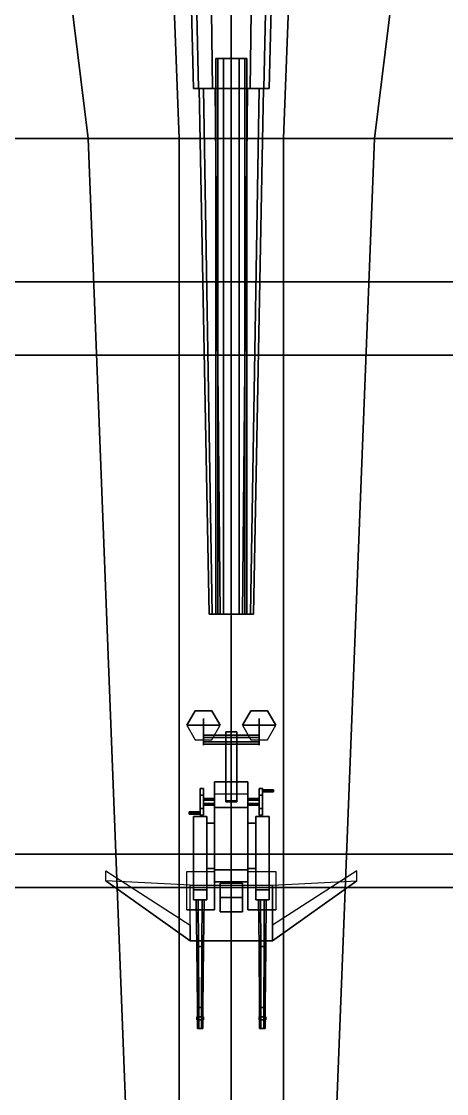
# Model space of a CAD drawing. Header units: millimetres. Extents: x -12 to 12, y -117 to 93.
# Drawn here: x -1.89 to 1.94, y -61.48 to -51.83 of the extents above; entities that cross this region are included whole.
import ezdxf

# ---------------------------------------------------------------- set-up
doc = ezdxf.new("R2010")
doc.units = ezdxf.units.MM
doc.header["$MEASUREMENT"] = 0
for name, color, linetype in [('barrel', 1, 'Continuous'), ('sleeve', 5, 'Continuous'), ('supersctucture', 3, 'Continuous'), ('turret', 2, 'Continuous')]:
    doc.layers.add(name, color=color, linetype=linetype)

msp = doc.modelspace()

# ---------------------------------------------------------------- linework, layer by layer
for points in [[(-3.21, -44, -6.18), (-2.39, -44, -6.27), (-1.29, -52.89, -6.05), (-2.05, -52.89, -5.68)], [(-2.39, -44, -6.27), (-0.81, -44, -6.98), (-0.47, -52.89, -6.68), (-1.29, -52.89, -6.05)], [(0, -52.89, -7.11), (-0.47, -52.89, -6.68), (-0.81, -44, -6.98), (0, -44, -7.11)], [(0, -44, -7.11), (0.81, -44, -6.98), (0.47, -52.89, -6.68), (0, -52.89, -7.11)], [(1.29, -52.89, -6.05), (0.47, -52.89, -6.68), (0.81, -44, -6.98), (2.39, -44, -6.27)], [(2.05, -52.89, -5.68), (1.29, -52.89, -6.05), (2.39, -44, -6.27), (3.21, -44, -6.18)], [(-2.05, -52.89, -5.68), (-1.29, -52.89, -6.05), (-0.94, -61.88, -5.42), (-2.05, -61.88, -4.46)], [(-1.29, -52.89, -6.05), (-0.47, -52.89, -6.68), (-0.47, -61.88, -6.06), (-0.94, -61.88, -5.42)], [(0, -61.88, -7.11), (-0.47, -61.88, -6.06), (-0.47, -52.89, -6.68), (0, -52.89, -7.11)], [(0, -52.89, -7.11), (0.47, -52.89, -6.68), (0.47, -61.88, -6.06), (0, -61.88, -7.11)], [(0.94, -61.88, -5.42), (0.47, -61.88, -6.06), (0.47, -52.89, -6.68), (1.29, -52.89, -6.05)], [(2.05, -61.88, -4.46), (0.94, -61.88, -5.42), (1.29, -52.89, -6.05), (2.05, -52.89, -5.68)], [(-4.94, -59.63, 6.32), (-4.94, -59.63, 4.1), (4.94, -59.63, 4.1), (4.94, -59.63, 6.32)]]:
    msp.add_3dface(points)
at = {"layer": 'barrel'}
for points in [[(-0.1212, -57.17, 8.43), (-0.14, -57.17, 8.36), (-0.14, -52.17, 8.36), (-0.1212, -52.17, 8.43)], [(-0.14, -57.17, 8.36), (-0.1212, -57.17, 8.29), (-0.1212, -52.17, 8.29), (-0.14, -52.17, 8.36)], [(-0.07, -57.17, 8.4812), (-0.1212, -57.17, 8.43), (-0.1212, -52.17, 8.43), (-0.07, -52.17, 8.4812)], [(-0.1212, -57.17, 8.29), (-0.07, -57.17, 8.2388), (-0.07, -52.17, 8.2388), (-0.1212, -52.17, 8.29)], [(0, -57.17, 8.5), (-0.07, -57.17, 8.4812), (-0.07, -52.17, 8.4812), (0, -52.17, 8.5)], [(-0.07, -57.17, 8.2388), (0, -57.17, 8.22), (0, -52.17, 8.22), (-0.07, -52.17, 8.2388)], [(0.07, -57.17, 8.4812), (0, -57.17, 8.5), (0, -52.17, 8.5), (0.07, -52.17, 8.4812)], [(0, -57.17, 8.22), (0.07, -57.17, 8.2388), (0.07, -52.17, 8.2388), (0, -52.17, 8.22)], [(0.1212, -57.17, 8.43), (0.07, -57.17, 8.4812), (0.07, -52.17, 8.4812), (0.1212, -52.17, 8.43)], [(0.07, -57.17, 8.2388), (0.1212, -57.17, 8.29), (0.1212, -52.17, 8.29), (0.07, -52.17, 8.2388)], [(0.14, -57.17, 8.36), (0.1212, -57.17, 8.43), (0.1212, -52.17, 8.43), (0.14, -52.17, 8.36)], [(0.1212, -57.17, 8.29), (0.14, -57.17, 8.36), (0.14, -52.17, 8.36), (0.1212, -52.17, 8.29)], [(-0.29, -52.44, 8.36), (-0.2511, -52.44, 8.215), (-0.1732, -57.17, 8.26), (-0.2, -57.17, 8.36)], [(-0.2511, -52.44, 8.505), (-0.29, -52.44, 8.36), (-0.2, -57.17, 8.36), (-0.1732, -57.17, 8.46)], [(-0.2511, -52.44, 8.215), (-0.145, -52.44, 8.1089), (-0.1, -57.17, 8.1868), (-0.1732, -57.17, 8.26)], [(-0.145, -52.44, 8.6111), (-0.2511, -52.44, 8.505), (-0.1732, -57.17, 8.46), (-0.1, -57.17, 8.5332)], [(-0.145, -52.44, 8.1089), (0, -52.44, 8.07), (0, -57.17, 8.16), (-0.1, -57.17, 8.1868)], [(0, -52.44, 8.65), (-0.145, -52.44, 8.6111), (-0.1, -57.17, 8.5332), (0, -57.17, 8.56)], [(0, -52.44, 8.07), (0.145, -52.44, 8.1089), (0.1, -57.17, 8.1868), (0, -57.17, 8.16)], [(0.145, -52.44, 8.6111), (0, -52.44, 8.65), (0, -57.17, 8.56), (0.1, -57.17, 8.5332)], [(0.145, -52.44, 8.1089), (0.2511, -52.44, 8.215), (0.1732, -57.17, 8.26), (0.1, -57.17, 8.1868)], [(0.2511, -52.44, 8.505), (0.145, -52.44, 8.6111), (0.1, -57.17, 8.5332), (0.1732, -57.17, 8.46)], [(0.2511, -52.44, 8.215), (0.29, -52.44, 8.36), (0.2, -57.17, 8.36), (0.1732, -57.17, 8.26)], [(0.29, -52.44, 8.36), (0.2511, -52.44, 8.505), (0.1732, -57.17, 8.46), (0.2, -57.17, 8.36)], [(-0.2, -57.17, 8.36), (-0.1732, -57.17, 8.26), (-0.1212, -57.17, 8.29), (-0.14, -57.17, 8.36)], [(-0.1732, -57.17, 8.46), (-0.2, -57.17, 8.36), (-0.14, -57.17, 8.36), (-0.1212, -57.17, 8.43)], [(-0.1732, -57.17, 8.26), (-0.1, -57.17, 8.1868), (-0.07, -57.17, 8.2388), (-0.1212, -57.17, 8.29)], [(-0.1, -57.17, 8.5332), (-0.1732, -57.17, 8.46), (-0.1212, -57.17, 8.43), (-0.07, -57.17, 8.4812)], [(-0.1, -57.17, 8.1868), (0, -57.17, 8.16), (0, -57.17, 8.22), (-0.07, -57.17, 8.2388)], [(0, -57.17, 8.56), (-0.1, -57.17, 8.5332), (-0.07, -57.17, 8.4812), (0, -57.17, 8.5)], [(0.1, -57.17, 8.5332), (0, -57.17, 8.56), (0, -57.17, 8.5), (0.07, -57.17, 8.4812)], [(0, -57.17, 8.16), (0.1, -57.17, 8.1868), (0.07, -57.17, 8.2388), (0, -57.17, 8.22)], [(0.1732, -57.17, 8.46), (0.1, -57.17, 8.5332), (0.07, -57.17, 8.4812), (0.1212, -57.17, 8.43)], [(0.1, -57.17, 8.1868), (0.1732, -57.17, 8.26), (0.1212, -57.17, 8.29), (0.07, -57.17, 8.2388)], [(0.2, -57.17, 8.36), (0.1732, -57.17, 8.46), (0.1212, -57.17, 8.43), (0.14, -57.17, 8.36)], [(0.1732, -57.17, 8.26), (0.2, -57.17, 8.36), (0.14, -57.17, 8.36), (0.1212, -57.17, 8.29)], [(-0.31, -60.16, 7.17), (-0.295, -60.16, 7.196), (-0.2975, -59.74, 7.2003), (-0.315, -59.74, 7.17)], [(-0.295, -60.16, 7.144), (-0.31, -60.16, 7.17), (-0.315, -59.74, 7.17), (-0.2975, -59.74, 7.1397)], [(-0.295, -60.16, 6.864), (-0.31, -60.16, 6.89), (-0.315, -59.74, 6.89), (-0.2975, -59.74, 6.8597)], [(-0.31, -60.16, 6.89), (-0.295, -60.16, 6.916), (-0.2975, -59.74, 6.9203), (-0.315, -59.74, 6.89)], [(-0.265, -60.16, 7.144), (-0.295, -60.16, 7.144), (-0.2975, -59.74, 7.1397), (-0.2625, -59.74, 7.1397)], [(-0.295, -60.16, 7.196), (-0.265, -60.16, 7.196), (-0.2625, -59.74, 7.2003), (-0.2975, -59.74, 7.2003)], [(-0.295, -60.16, 6.916), (-0.265, -60.16, 6.916), (-0.2625, -59.74, 6.9203), (-0.2975, -59.74, 6.9203)], [(-0.265, -60.16, 6.864), (-0.295, -60.16, 6.864), (-0.2975, -59.74, 6.8597), (-0.2625, -59.74, 6.8597)], [(-0.265, -60.16, 7.196), (-0.25, -60.16, 7.17), (-0.245, -59.74, 7.17), (-0.2625, -59.74, 7.2003)], [(-0.25, -60.16, 7.17), (-0.265, -60.16, 7.144), (-0.2625, -59.74, 7.1397), (-0.245, -59.74, 7.17)], [(-0.25, -60.16, 6.89), (-0.265, -60.16, 6.864), (-0.2625, -59.74, 6.8597), (-0.245, -59.74, 6.89)], [(-0.265, -60.16, 6.916), (-0.25, -60.16, 6.89), (-0.245, -59.74, 6.89), (-0.2625, -59.74, 6.9203)], [(0.25, -60.16, 7.17), (0.265, -60.16, 7.196), (0.2625, -59.74, 7.2003), (0.245, -59.74, 7.17)], [(0.265, -60.16, 7.144), (0.25, -60.16, 7.17), (0.245, -59.74, 7.17), (0.2625, -59.74, 7.1397)], [(0.25, -60.16, 6.89), (0.265, -60.16, 6.916), (0.2625, -59.74, 6.9203), (0.245, -59.74, 6.89)], [(0.265, -60.16, 6.864), (0.25, -60.16, 6.89), (0.245, -59.74, 6.89), (0.2625, -59.74, 6.8597)], [(0.295, -60.16, 7.144), (0.265, -60.16, 7.144), (0.2625, -59.74, 7.1397), (0.2975, -59.74, 7.1397)], [(0.265, -60.16, 7.196), (0.295, -60.16, 7.196), (0.2975, -59.74, 7.2003), (0.2625, -59.74, 7.2003)], [(0.295, -60.16, 6.864), (0.265, -60.16, 6.864), (0.2625, -59.74, 6.8597), (0.2975, -59.74, 6.8597)], [(0.265, -60.16, 6.916), (0.295, -60.16, 6.916), (0.2975, -59.74, 6.9203), (0.2625, -59.74, 6.9203)], [(0.295, -60.16, 7.196), (0.31, -60.16, 7.17), (0.315, -59.74, 7.17), (0.2975, -59.74, 7.2003)], [(0.31, -60.16, 7.17), (0.295, -60.16, 7.144), (0.2975, -59.74, 7.1397), (0.315, -59.74, 7.17)], [(0.295, -60.16, 6.916), (0.31, -60.16, 6.89), (0.315, -59.74, 6.89), (0.2975, -59.74, 6.9203)], [(0.31, -60.16, 6.89), (0.295, -60.16, 6.864), (0.2975, -59.74, 6.8597), (0.315, -59.74, 6.89)], [(-0.295, -60.16, 7.196), (-0.31, -60.16, 7.17), (-0.305, -60.71, 7.17), (-0.2925, -60.71, 7.1917)], [(-0.31, -60.16, 7.17), (-0.295, -60.16, 7.144), (-0.2925, -60.71, 7.1483), (-0.305, -60.71, 7.17)], [(-0.31, -60.16, 6.89), (-0.295, -60.16, 6.864), (-0.2925, -60.71, 6.8683), (-0.305, -60.71, 6.89)], [(-0.295, -60.16, 6.916), (-0.31, -60.16, 6.89), (-0.305, -60.71, 6.89), (-0.2925, -60.71, 6.9117)], [(-0.295, -60.16, 7.144), (-0.265, -60.16, 7.144), (-0.2675, -60.71, 7.1483), (-0.2925, -60.71, 7.1483)], [(-0.265, -60.16, 7.196), (-0.295, -60.16, 7.196), (-0.2925, -60.71, 7.1917), (-0.2675, -60.71, 7.1917)], [(-0.265, -60.16, 6.916), (-0.295, -60.16, 6.916), (-0.2925, -60.71, 6.9117), (-0.2675, -60.71, 6.9117)], [(-0.295, -60.16, 6.864), (-0.265, -60.16, 6.864), (-0.2675, -60.71, 6.8683), (-0.2925, -60.71, 6.8683)], [(-0.25, -60.16, 7.17), (-0.265, -60.16, 7.196), (-0.2675, -60.71, 7.1917), (-0.255, -60.71, 7.17)], [(-0.265, -60.16, 7.144), (-0.25, -60.16, 7.17), (-0.255, -60.71, 7.17), (-0.2675, -60.71, 7.1483)], [(-0.265, -60.16, 6.864), (-0.25, -60.16, 6.89), (-0.255, -60.71, 6.89), (-0.2675, -60.71, 6.8683)], [(-0.25, -60.16, 6.89), (-0.265, -60.16, 6.916), (-0.2675, -60.71, 6.9117), (-0.255, -60.71, 6.89)], [(0.265, -60.16, 7.196), (0.25, -60.16, 7.17), (0.255, -60.71, 7.17), (0.2675, -60.71, 7.1917)], [(0.25, -60.16, 7.17), (0.265, -60.16, 7.144), (0.2675, -60.71, 7.1483), (0.255, -60.71, 7.17)], [(0.265, -60.16, 6.916), (0.25, -60.16, 6.89), (0.255, -60.71, 6.89), (0.2675, -60.71, 6.9117)], [(0.25, -60.16, 6.89), (0.265, -60.16, 6.864), (0.2675, -60.71, 6.8683), (0.255, -60.71, 6.89)], [(0.265, -60.16, 7.144), (0.295, -60.16, 7.144), (0.2925, -60.71, 7.1483), (0.2675, -60.71, 7.1483)], [(0.295, -60.16, 7.196), (0.265, -60.16, 7.196), (0.2675, -60.71, 7.1917), (0.2925, -60.71, 7.1917)], [(0.265, -60.16, 6.864), (0.295, -60.16, 6.864), (0.2925, -60.71, 6.8683), (0.2675, -60.71, 6.8683)], [(0.295, -60.16, 6.916), (0.265, -60.16, 6.916), (0.2675, -60.71, 6.9117), (0.2925, -60.71, 6.9117)], [(0.31, -60.16, 7.17), (0.295, -60.16, 7.196), (0.2925, -60.71, 7.1917), (0.305, -60.71, 7.17)], [(0.295, -60.16, 7.144), (0.31, -60.16, 7.17), (0.305, -60.71, 7.17), (0.2925, -60.71, 7.1483)], [(0.31, -60.16, 6.89), (0.295, -60.16, 6.916), (0.2925, -60.71, 6.9117), (0.305, -60.71, 6.89)], [(0.295, -60.16, 6.864), (0.31, -60.16, 6.89), (0.305, -60.71, 6.89), (0.2925, -60.71, 6.8683)], [(-0.31, -60.82, 7.17), (-0.295, -60.82, 7.196), (-0.295, -60.795, 7.196), (-0.31, -60.795, 7.17)], [(-0.295, -60.795, 7.196), (-0.265, -60.795, 7.196), (-0.25, -60.795, 7.17), (-0.31, -60.795, 7.17)], [(-0.295, -60.82, 7.144), (-0.31, -60.82, 7.17), (-0.31, -60.795, 7.17), (-0.295, -60.795, 7.144)], [(-0.31, -60.795, 7.17), (-0.25, -60.795, 7.17), (-0.265, -60.795, 7.144), (-0.295, -60.795, 7.144)], [(-0.31, -60.795, 6.89), (-0.25, -60.795, 6.89), (-0.265, -60.795, 6.864), (-0.295, -60.795, 6.864)], [(-0.295, -60.82, 6.864), (-0.31, -60.82, 6.89), (-0.31, -60.795, 6.89), (-0.295, -60.795, 6.864)], [(-0.295, -60.795, 6.916), (-0.265, -60.795, 6.916), (-0.25, -60.795, 6.89), (-0.31, -60.795, 6.89)], [(-0.31, -60.82, 6.89), (-0.295, -60.82, 6.916), (-0.295, -60.795, 6.916), (-0.31, -60.795, 6.89)], [(-0.305, -60.9, 7.17), (-0.2925, -60.9, 7.1917), (-0.2925, -60.71, 7.1917), (-0.305, -60.71, 7.17)], [(-0.2925, -60.9, 7.1483), (-0.305, -60.9, 7.17), (-0.305, -60.71, 7.17), (-0.2925, -60.71, 7.1483)], [(-0.2925, -60.9, 6.8683), (-0.305, -60.9, 6.89), (-0.305, -60.71, 6.89), (-0.2925, -60.71, 6.8683)], [(-0.305, -60.9, 6.89), (-0.2925, -60.9, 6.9117), (-0.2925, -60.71, 6.9117), (-0.305, -60.71, 6.89)], [(-0.265, -60.82, 7.144), (-0.295, -60.82, 7.144), (-0.295, -60.795, 7.144), (-0.265, -60.795, 7.144)], [(-0.295, -60.82, 7.196), (-0.265, -60.82, 7.196), (-0.265, -60.795, 7.196), (-0.295, -60.795, 7.196)], [(-0.295, -60.82, 6.916), (-0.265, -60.82, 6.916), (-0.265, -60.795, 6.916), (-0.295, -60.795, 6.916)], [(-0.265, -60.82, 6.864), (-0.295, -60.82, 6.864), (-0.295, -60.795, 6.864), (-0.265, -60.795, 6.864)], [(-0.2675, -60.9, 7.1483), (-0.2925, -60.9, 7.1483), (-0.2925, -60.71, 7.1483), (-0.2675, -60.71, 7.1483)], [(-0.2925, -60.9, 7.1917), (-0.2675, -60.9, 7.1917), (-0.2675, -60.71, 7.1917), (-0.2925, -60.71, 7.1917)], [(-0.2925, -60.9, 6.9117), (-0.2675, -60.9, 6.9117), (-0.2675, -60.71, 6.9117), (-0.2925, -60.71, 6.9117)], [(-0.2675, -60.9, 6.8683), (-0.2925, -60.9, 6.8683), (-0.2925, -60.71, 6.8683), (-0.2675, -60.71, 6.8683)], [(-0.2675, -60.9, 7.1917), (-0.255, -60.9, 7.17), (-0.255, -60.71, 7.17), (-0.2675, -60.71, 7.1917)], [(-0.255, -60.9, 7.17), (-0.2675, -60.9, 7.1483), (-0.2675, -60.71, 7.1483), (-0.255, -60.71, 7.17)], [(-0.255, -60.9, 6.89), (-0.2675, -60.9, 6.8683), (-0.2675, -60.71, 6.8683), (-0.255, -60.71, 6.89)], [(-0.2675, -60.9, 6.9117), (-0.255, -60.9, 6.89), (-0.255, -60.71, 6.89), (-0.2675, -60.71, 6.9117)], [(-0.265, -60.82, 7.196), (-0.25, -60.82, 7.17), (-0.25, -60.795, 7.17), (-0.265, -60.795, 7.196)], [(-0.25, -60.82, 7.17), (-0.265, -60.82, 7.144), (-0.265, -60.795, 7.144), (-0.25, -60.795, 7.17)], [(-0.25, -60.82, 6.89), (-0.265, -60.82, 6.864), (-0.265, -60.795, 6.864), (-0.25, -60.795, 6.89)], [(-0.265, -60.82, 6.916), (-0.25, -60.82, 6.89), (-0.25, -60.795, 6.89), (-0.265, -60.795, 6.916)], [(0.265, -60.795, 7.196), (0.295, -60.795, 7.196), (0.31, -60.795, 7.17), (0.25, -60.795, 7.17)], [(0.25, -60.82, 7.17), (0.265, -60.82, 7.196), (0.265, -60.795, 7.196), (0.25, -60.795, 7.17)], [(0.25, -60.795, 7.17), (0.31, -60.795, 7.17), (0.295, -60.795, 7.144), (0.265, -60.795, 7.144)], [(0.265, -60.82, 7.144), (0.25, -60.82, 7.17), (0.25, -60.795, 7.17), (0.265, -60.795, 7.144)], [(0.25, -60.82, 6.89), (0.265, -60.82, 6.916), (0.265, -60.795, 6.916), (0.25, -60.795, 6.89)], [(0.265, -60.795, 6.916), (0.295, -60.795, 6.916), (0.31, -60.795, 6.89), (0.25, -60.795, 6.89)], [(0.265, -60.82, 6.864), (0.25, -60.82, 6.89), (0.25, -60.795, 6.89), (0.265, -60.795, 6.864)], [(0.25, -60.795, 6.89), (0.31, -60.795, 6.89), (0.295, -60.795, 6.864), (0.265, -60.795, 6.864)], [(0.255, -60.9, 7.17), (0.2675, -60.9, 7.1917), (0.2675, -60.71, 7.1917), (0.255, -60.71, 7.17)], [(0.2675, -60.9, 7.1483), (0.255, -60.9, 7.17), (0.255, -60.71, 7.17), (0.2675, -60.71, 7.1483)], [(0.255, -60.9, 6.89), (0.2675, -60.9, 6.9117), (0.2675, -60.71, 6.9117), (0.255, -60.71, 6.89)], [(0.2675, -60.9, 6.8683), (0.255, -60.9, 6.89), (0.255, -60.71, 6.89), (0.2675, -60.71, 6.8683)], [(0.295, -60.82, 7.144), (0.265, -60.82, 7.144), (0.265, -60.795, 7.144), (0.295, -60.795, 7.144)], [(0.265, -60.82, 7.196), (0.295, -60.82, 7.196), (0.295, -60.795, 7.196), (0.265, -60.795, 7.196)], [(0.295, -60.82, 6.864), (0.265, -60.82, 6.864), (0.265, -60.795, 6.864), (0.295, -60.795, 6.864)], [(0.265, -60.82, 6.916), (0.295, -60.82, 6.916), (0.295, -60.795, 6.916), (0.265, -60.795, 6.916)], [(0.2925, -60.9, 7.1483), (0.2675, -60.9, 7.1483), (0.2675, -60.71, 7.1483), (0.2925, -60.71, 7.1483)], [(0.2675, -60.9, 7.1917), (0.2925, -60.9, 7.1917), (0.2925, -60.71, 7.1917), (0.2675, -60.71, 7.1917)], [(0.2925, -60.9, 6.8683), (0.2675, -60.9, 6.8683), (0.2675, -60.71, 6.8683), (0.2925, -60.71, 6.8683)], [(0.2675, -60.9, 6.9117), (0.2925, -60.9, 6.9117), (0.2925, -60.71, 6.9117), (0.2675, -60.71, 6.9117)], [(0.2925, -60.9, 7.1917), (0.305, -60.9, 7.17), (0.305, -60.71, 7.17), (0.2925, -60.71, 7.1917)], [(0.305, -60.9, 7.17), (0.2925, -60.9, 7.1483), (0.2925, -60.71, 7.1483), (0.305, -60.71, 7.17)], [(0.2925, -60.9, 6.9117), (0.305, -60.9, 6.89), (0.305, -60.71, 6.89), (0.2925, -60.71, 6.9117)], [(0.305, -60.9, 6.89), (0.2925, -60.9, 6.8683), (0.2925, -60.71, 6.8683), (0.305, -60.71, 6.89)], [(0.295, -60.82, 7.196), (0.31, -60.82, 7.17), (0.31, -60.795, 7.17), (0.295, -60.795, 7.196)], [(0.31, -60.82, 7.17), (0.295, -60.82, 7.144), (0.295, -60.795, 7.144), (0.31, -60.795, 7.17)], [(0.295, -60.82, 6.916), (0.31, -60.82, 6.89), (0.31, -60.795, 6.89), (0.295, -60.795, 6.916)], [(0.31, -60.82, 6.89), (0.295, -60.82, 6.864), (0.295, -60.795, 6.864), (0.31, -60.795, 6.89)], [(-0.31, -60.82, 7.17), (-0.25, -60.82, 7.17), (-0.265, -60.82, 7.196), (-0.295, -60.82, 7.196)], [(-0.295, -60.82, 7.144), (-0.265, -60.82, 7.144), (-0.25, -60.82, 7.17), (-0.31, -60.82, 7.17)], [(-0.295, -60.82, 6.864), (-0.265, -60.82, 6.864), (-0.25, -60.82, 6.89), (-0.31, -60.82, 6.89)], [(-0.31, -60.82, 6.89), (-0.25, -60.82, 6.89), (-0.265, -60.82, 6.916), (-0.295, -60.82, 6.916)], [(0.25, -60.82, 7.17), (0.31, -60.82, 7.17), (0.295, -60.82, 7.196), (0.265, -60.82, 7.196)], [(0.265, -60.82, 7.144), (0.295, -60.82, 7.144), (0.31, -60.82, 7.17), (0.25, -60.82, 7.17)], [(0.25, -60.82, 6.89), (0.31, -60.82, 6.89), (0.295, -60.82, 6.916), (0.265, -60.82, 6.916)], [(0.265, -60.82, 6.864), (0.295, -60.82, 6.864), (0.31, -60.82, 6.89), (0.25, -60.82, 6.89)], [(-0.305, -60.9, 7.17), (-0.255, -60.9, 7.17), (-0.2675, -60.9, 7.1917), (-0.2925, -60.9, 7.1917)], [(-0.2925, -60.9, 7.1483), (-0.2675, -60.9, 7.1483), (-0.255, -60.9, 7.17), (-0.305, -60.9, 7.17)], [(-0.2925, -60.9, 6.8683), (-0.2675, -60.9, 6.8683), (-0.255, -60.9, 6.89), (-0.305, -60.9, 6.89)], [(-0.305, -60.9, 6.89), (-0.255, -60.9, 6.89), (-0.2675, -60.9, 6.9117), (-0.2925, -60.9, 6.9117)], [(0.255, -60.9, 7.17), (0.305, -60.9, 7.17), (0.2925, -60.9, 7.1917), (0.2675, -60.9, 7.1917)], [(0.2675, -60.9, 7.1483), (0.2925, -60.9, 7.1483), (0.305, -60.9, 7.17), (0.255, -60.9, 7.17)], [(0.255, -60.9, 6.89), (0.305, -60.9, 6.89), (0.2925, -60.9, 6.9117), (0.2675, -60.9, 6.9117)], [(0.2675, -60.9, 6.8683), (0.2925, -60.9, 6.8683), (0.305, -60.9, 6.89), (0.255, -60.9, 6.89)]]:
    msp.add_3dface(points, dxfattribs=at)
at = {"layer": 'sleeve'}
for points in [[(-0.44, -48.5, 8.36), (-0.3811, -48.5, 8.14), (-0.2944, -52.44, 8.19), (-0.34, -52.44, 8.36)], [(-0.3811, -48.5, 8.58), (-0.44, -48.5, 8.36), (-0.34, -52.44, 8.36), (-0.2944, -52.44, 8.53)], [(-0.3811, -48.5, 8.14), (-0.22, -48.5, 7.9789), (-0.17, -52.44, 8.0656), (-0.2944, -52.44, 8.19)], [(-0.22, -48.5, 8.7411), (-0.3811, -48.5, 8.58), (-0.2944, -52.44, 8.53), (-0.17, -52.44, 8.6544)], [(-0.22, -48.5, 7.9789), (0, -48.5, 7.92), (0, -52.44, 8.02), (-0.17, -52.44, 8.0656)], [(0, -48.5, 8.8), (-0.22, -48.5, 8.7411), (-0.17, -52.44, 8.6544), (0, -52.44, 8.7)], [(0, -48.5, 7.92), (0.22, -48.5, 7.9789), (0.17, -52.44, 8.0656), (0, -52.44, 8.02)], [(0.22, -48.5, 8.7411), (0, -48.5, 8.8), (0, -52.44, 8.7), (0.17, -52.44, 8.6544)], [(0.22, -48.5, 7.9789), (0.3811, -48.5, 8.14), (0.2944, -52.44, 8.19), (0.17, -52.44, 8.0656)], [(0.3811, -48.5, 8.58), (0.22, -48.5, 8.7411), (0.17, -52.44, 8.6544), (0.2944, -52.44, 8.53)], [(0.3811, -48.5, 8.14), (0.44, -48.5, 8.36), (0.34, -52.44, 8.36), (0.2944, -52.44, 8.19)], [(0.44, -48.5, 8.36), (0.3811, -48.5, 8.58), (0.2944, -52.44, 8.53), (0.34, -52.44, 8.36)], [(-0.34, -52.44, 8.36), (-0.2944, -52.44, 8.19), (-0.2511, -52.44, 8.215), (-0.29, -52.44, 8.36)], [(-0.2944, -52.44, 8.53), (-0.34, -52.44, 8.36), (-0.29, -52.44, 8.36), (-0.2511, -52.44, 8.505)], [(-0.2944, -52.44, 8.19), (-0.17, -52.44, 8.0656), (-0.145, -52.44, 8.1089), (-0.2511, -52.44, 8.215)], [(-0.17, -52.44, 8.6544), (-0.2944, -52.44, 8.53), (-0.2511, -52.44, 8.505), (-0.145, -52.44, 8.6111)], [(-0.17, -52.44, 8.0656), (0, -52.44, 8.02), (0, -52.44, 8.07), (-0.145, -52.44, 8.1089)], [(0, -52.44, 8.7), (-0.17, -52.44, 8.6544), (-0.145, -52.44, 8.6111), (0, -52.44, 8.65)], [(0.17, -52.44, 8.6544), (0, -52.44, 8.7), (0, -52.44, 8.65), (0.145, -52.44, 8.6111)], [(0, -52.44, 8.02), (0.17, -52.44, 8.0656), (0.145, -52.44, 8.1089), (0, -52.44, 8.07)], [(0.2944, -52.44, 8.53), (0.17, -52.44, 8.6544), (0.145, -52.44, 8.6111), (0.2511, -52.44, 8.505)], [(0.17, -52.44, 8.0656), (0.2944, -52.44, 8.19), (0.2511, -52.44, 8.215), (0.145, -52.44, 8.1089)], [(0.34, -52.44, 8.36), (0.2944, -52.44, 8.53), (0.2511, -52.44, 8.505), (0.29, -52.44, 8.36)], [(0.2944, -52.44, 8.19), (0.34, -52.44, 8.36), (0.29, -52.44, 8.36), (0.2511, -52.44, 8.215)], [(-0.25, -58.74, 7.21), (-0.25, -58.8, 7.1061), (-0.28, -58.8, 7.1061), (-0.28, -58.74, 7.21)], [(-0.28, -58.92, 7.1061), (-0.28, -58.8, 7.3139), (-0.28, -58.74, 7.21), (-0.28, -58.8, 7.1061)], [(-0.25, -58.8, 7.3139), (-0.25, -58.74, 7.21), (-0.28, -58.74, 7.21), (-0.28, -58.8, 7.3139)], [(-0.25, -58.8, 7.1061), (-0.25, -58.74, 7.21), (-0.25, -58.8, 7.3139), (-0.25, -58.92, 7.1061)], [(0.25, -58.8, 7.1061), (0.25, -58.92, 7.3139), (0.25, -58.8, 7.3139), (0.25, -58.74, 7.21)], [(0.25, -58.8, 7.1061), (0.25, -58.74, 7.21), (0.28, -58.74, 7.21), (0.28, -58.8, 7.1061)], [(0.25, -58.74, 7.21), (0.25, -58.8, 7.3139), (0.28, -58.8, 7.3139), (0.28, -58.74, 7.21)], [(0.28, -58.74, 7.21), (0.28, -58.8, 7.3139), (0.28, -58.92, 7.3139), (0.28, -58.8, 7.1061)], [(0.28, -58.76, 7.2), (0.28, -58.75, 7.21), (0.38, -58.75, 7.21), (0.38, -58.76, 7.2)], [(0.28, -58.75, 7.21), (0.28, -58.76, 7.22), (0.38, -58.76, 7.22), (0.38, -58.75, 7.21)], [(0.28, -58.77, 7.21), (0.28, -58.76, 7.2), (0.38, -58.76, 7.2), (0.38, -58.77, 7.21)], [(0.28, -58.76, 7.22), (0.28, -58.77, 7.21), (0.38, -58.77, 7.21), (0.38, -58.76, 7.22)], [(0.38, -58.75, 7.21), (0.38, -58.76, 7.22), (0.38, -58.77, 7.21), (0.38, -58.76, 7.2)], [(-0.28, -58.98, 7.21), (-0.28, -58.92, 7.3139), (-0.28, -58.8, 7.3139), (-0.28, -58.92, 7.1061)], [(-0.25, -58.8, 7.1061), (-0.25, -58.92, 7.1061), (-0.28, -58.92, 7.1061), (-0.28, -58.8, 7.1061)], [(-0.25, -58.92, 7.3139), (-0.25, -58.8, 7.3139), (-0.28, -58.8, 7.3139), (-0.28, -58.92, 7.3139)], [(-0.25, -58.92, 7.1061), (-0.25, -58.8, 7.3139), (-0.25, -58.92, 7.3139), (-0.25, -58.98, 7.21)], [(-0.15, -58.845, 7.236), (-0.15, -58.83, 7.21), (-0.25, -58.83, 7.21), (-0.25, -58.845, 7.236)], [(-0.15, -58.83, 7.21), (-0.15, -58.845, 7.184), (-0.25, -58.845, 7.184), (-0.25, -58.83, 7.21)], [(-0.15, -58.875, 7.236), (-0.15, -58.845, 7.236), (-0.25, -58.845, 7.236), (-0.25, -58.875, 7.236)], [(-0.15, -58.845, 7.184), (-0.15, -58.875, 7.184), (-0.25, -58.875, 7.184), (-0.25, -58.845, 7.184)], [(-0.15, -59.83, 7.2449), (-0.15, -59.8313, 6.7551), (-0.15, -58.82, 6.7551), (-0.15, -58.82, 7.2449)], [(-0.15, -59.8313, 6.7551), (-0.15, -59.4849, 6.4087), (-0.15, -58.82, 6.71), (-0.15, -58.82, 6.7551)], [(0.15, -59.83, 7.2449), (0.15, -59.8313, 6.7551), (0.15, -58.82, 6.7551), (0.15, -58.82, 7.2449)], [(0.15, -59.8313, 6.7551), (0.15, -59.4849, 6.4087), (0.15, -58.82, 6.71), (0.15, -58.82, 6.7551)], [(0.15, -58.845, 7.184), (0.15, -58.83, 7.21), (0.25, -58.83, 7.21), (0.25, -58.845, 7.184)], [(0.15, -58.83, 7.21), (0.15, -58.845, 7.236), (0.25, -58.845, 7.236), (0.25, -58.83, 7.21)], [(0.15, -58.875, 7.184), (0.15, -58.845, 7.184), (0.25, -58.845, 7.184), (0.25, -58.875, 7.184)], [(0.15, -58.845, 7.236), (0.15, -58.875, 7.236), (0.25, -58.875, 7.236), (0.25, -58.845, 7.236)], [(0.25, -58.92, 7.1061), (0.25, -58.98, 7.21), (0.25, -58.92, 7.3139), (0.25, -58.8, 7.1061)], [(0.25, -58.92, 7.1061), (0.25, -58.8, 7.1061), (0.28, -58.8, 7.1061), (0.28, -58.92, 7.1061)], [(0.25, -58.8, 7.3139), (0.25, -58.92, 7.3139), (0.28, -58.92, 7.3139), (0.28, -58.8, 7.3139)], [(0.28, -58.8, 7.1061), (0.28, -58.92, 7.3139), (0.28, -58.98, 7.21), (0.28, -58.92, 7.1061)], [(-0.28, -58.96, 7.22), (-0.28, -58.95, 7.21), (-0.38, -58.95, 7.21), (-0.38, -58.96, 7.22)], [(-0.28, -58.95, 7.21), (-0.28, -58.96, 7.2), (-0.38, -58.96, 7.2), (-0.38, -58.95, 7.21)], [(-0.38, -58.97, 7.21), (-0.38, -58.96, 7.22), (-0.38, -58.95, 7.21), (-0.38, -58.96, 7.2)], [(-0.28, -58.97, 7.21), (-0.28, -58.96, 7.22), (-0.38, -58.96, 7.22), (-0.38, -58.97, 7.21)], [(-0.28, -58.96, 7.2), (-0.28, -58.97, 7.21), (-0.38, -58.97, 7.21), (-0.38, -58.96, 7.2)], [(-0.25, -58.92, 7.1061), (-0.25, -58.98, 7.21), (-0.28, -58.98, 7.21), (-0.28, -58.92, 7.1061)], [(-0.25, -58.98, 7.21), (-0.25, -58.92, 7.3139), (-0.28, -58.92, 7.3139), (-0.28, -58.98, 7.21)], [(-0.15, -58.89, 7.21), (-0.15, -58.875, 7.236), (-0.25, -58.875, 7.236), (-0.25, -58.89, 7.21)], [(-0.15, -58.875, 7.184), (-0.15, -58.89, 7.21), (-0.25, -58.89, 7.21), (-0.25, -58.875, 7.184)], [(0.15, -58.89, 7.21), (0.15, -58.875, 7.184), (0.25, -58.875, 7.184), (0.25, -58.89, 7.21)], [(0.15, -58.875, 7.236), (0.15, -58.89, 7.21), (0.25, -58.89, 7.21), (0.25, -58.875, 7.236)], [(0.25, -58.98, 7.21), (0.25, -58.92, 7.1061), (0.28, -58.92, 7.1061), (0.28, -58.98, 7.21)], [(0.25, -58.92, 7.3139), (0.25, -58.98, 7.21), (0.28, -58.98, 7.21), (0.28, -58.92, 7.3139)], [(-0.34, -58.99, 7.24), (-0.34, -58.99, 7.09), (-0.34, -59.65, 7.09), (-0.34, -59.65, 7.24)], [(-0.22, -58.99, 7.24), (-0.22, -58.99, 7.09), (-0.34, -58.99, 7.09), (-0.34, -58.99, 7.24)], [(-0.34, -59.65, 7.09), (-0.34, -58.99, 7.09), (-0.22, -58.99, 7.09), (-0.22, -59.65, 7.09)], [(-0.22, -59.65, 7.24), (-0.22, -58.99, 7.24), (-0.34, -58.99, 7.24), (-0.34, -59.65, 7.24)], [(-0.22, -59.65, 6.96), (-0.22, -58.99, 6.96), (-0.34, -58.99, 6.96), (-0.34, -59.65, 6.96)], [(-0.34, -59.65, 6.81), (-0.34, -58.99, 6.81), (-0.22, -58.99, 6.81), (-0.22, -59.65, 6.81)], [(-0.22, -58.99, 6.96), (-0.22, -58.99, 6.81), (-0.34, -58.99, 6.81), (-0.34, -58.99, 6.96)], [(-0.34, -58.99, 6.96), (-0.34, -58.99, 6.81), (-0.34, -59.65, 6.81), (-0.34, -59.65, 6.96)], [(-0.22, -59.65, 7.09), (-0.22, -58.99, 7.09), (-0.22, -58.99, 7.24), (-0.22, -59.65, 7.24)], [(-0.22, -59.65, 6.81), (-0.22, -58.99, 6.81), (-0.22, -58.99, 6.96), (-0.22, -59.65, 6.96)], [(-0.15, -59.05, 7.22), (-0.15, -59.05, 7.11), (-0.22, -59.05, 7.11), (-0.22, -59.05, 7.22)], [(-0.22, -59.46, 7.11), (-0.22, -59.05, 7.11), (-0.15, -59.05, 7.11), (-0.15, -59.46, 7.11)], [(-0.15, -59.46, 7.22), (-0.15, -59.05, 7.22), (-0.22, -59.05, 7.22), (-0.22, -59.46, 7.22)], [(-0.15, -59.46, 6.94), (-0.15, -59.05, 6.94), (-0.22, -59.05, 6.94), (-0.22, -59.46, 6.94)], [(-0.22, -59.46, 6.83), (-0.22, -59.05, 6.83), (-0.15, -59.05, 6.83), (-0.15, -59.46, 6.83)], [(-0.15, -59.05, 6.94), (-0.15, -59.05, 6.83), (-0.22, -59.05, 6.83), (-0.22, -59.05, 6.94)], [(0.22, -59.05, 7.22), (0.22, -59.05, 7.11), (0.15, -59.05, 7.11), (0.15, -59.05, 7.22)], [(0.15, -59.46, 7.11), (0.15, -59.05, 7.11), (0.22, -59.05, 7.11), (0.22, -59.46, 7.11)], [(0.22, -59.46, 7.22), (0.22, -59.05, 7.22), (0.15, -59.05, 7.22), (0.15, -59.46, 7.22)], [(0.22, -59.46, 6.94), (0.22, -59.05, 6.94), (0.15, -59.05, 6.94), (0.15, -59.46, 6.94)], [(0.15, -59.46, 6.83), (0.15, -59.05, 6.83), (0.22, -59.05, 6.83), (0.22, -59.46, 6.83)], [(0.22, -59.05, 6.94), (0.22, -59.05, 6.83), (0.15, -59.05, 6.83), (0.15, -59.05, 6.94)], [(0.34, -58.99, 7.24), (0.34, -58.99, 7.09), (0.22, -58.99, 7.09), (0.22, -58.99, 7.24)], [(0.22, -58.99, 7.24), (0.22, -58.99, 7.09), (0.22, -59.65, 7.09), (0.22, -59.65, 7.24)], [(0.22, -59.65, 7.09), (0.22, -58.99, 7.09), (0.34, -58.99, 7.09), (0.34, -59.65, 7.09)], [(0.34, -59.65, 7.24), (0.34, -58.99, 7.24), (0.22, -58.99, 7.24), (0.22, -59.65, 7.24)], [(0.22, -58.99, 6.96), (0.22, -58.99, 6.81), (0.22, -59.65, 6.81), (0.22, -59.65, 6.96)], [(0.34, -58.99, 6.96), (0.34, -58.99, 6.81), (0.22, -58.99, 6.81), (0.22, -58.99, 6.96)], [(0.22, -59.65, 6.81), (0.22, -58.99, 6.81), (0.34, -58.99, 6.81), (0.34, -59.65, 6.81)], [(0.34, -59.65, 6.96), (0.34, -58.99, 6.96), (0.22, -58.99, 6.96), (0.22, -59.65, 6.96)], [(0.34, -59.65, 7.09), (0.34, -58.99, 7.09), (0.34, -58.99, 7.24), (0.34, -59.65, 7.24)], [(0.34, -59.65, 6.81), (0.34, -58.99, 6.81), (0.34, -58.99, 6.96), (0.34, -59.65, 6.96)], [(-0.4, -59.8313, 6.7551), (-0.4, -59.4849, 6.4087), (-0.15, -59.4849, 6.4087), (-0.15, -59.8313, 6.7551)], [(-0.22, -59.46, 7.22), (-0.22, -59.46, 7.11), (-0.15, -59.46, 7.11), (-0.15, -59.46, 7.22)], [(-0.22, -59.46, 6.94), (-0.22, -59.46, 6.83), (-0.15, -59.46, 6.83), (-0.15, -59.46, 6.94)], [(0.15, -59.46, 7.22), (0.15, -59.46, 7.11), (0.22, -59.46, 7.11), (0.22, -59.46, 7.22)], [(0.15, -59.46, 6.94), (0.15, -59.46, 6.83), (0.22, -59.46, 6.83), (0.22, -59.46, 6.94)], [(0.15, -59.8313, 6.7551), (0.15, -59.4849, 6.4087), (0.4, -59.4849, 6.4087), (0.4, -59.8313, 6.7551)], [(-0.34, -59.65, 7.24), (-0.34, -59.65, 7.09), (-0.34, -59.74, 7.14), (-0.34, -59.74, 7.2)], [(-0.34, -59.74, 7.14), (-0.34, -59.65, 7.09), (-0.22, -59.65, 7.09), (-0.22, -59.74, 7.14)], [(-0.22, -59.74, 7.2), (-0.22, -59.65, 7.24), (-0.34, -59.65, 7.24), (-0.34, -59.74, 7.2)], [(-0.22, -59.74, 6.92), (-0.22, -59.65, 6.96), (-0.34, -59.65, 6.96), (-0.34, -59.74, 6.92)], [(-0.34, -59.74, 6.86), (-0.34, -59.65, 6.81), (-0.22, -59.65, 6.81), (-0.22, -59.74, 6.86)], [(-0.34, -59.65, 6.96), (-0.34, -59.65, 6.81), (-0.34, -59.74, 6.86), (-0.34, -59.74, 6.92)], [(-0.22, -59.74, 7.14), (-0.22, -59.65, 7.09), (-0.22, -59.65, 7.24), (-0.22, -59.74, 7.2)], [(-0.22, -59.74, 6.86), (-0.22, -59.65, 6.81), (-0.22, -59.65, 6.96), (-0.22, -59.74, 6.92)], [(0.22, -59.65, 7.24), (0.22, -59.65, 7.09), (0.22, -59.74, 7.14), (0.22, -59.74, 7.2)], [(0.22, -59.74, 7.14), (0.22, -59.65, 7.09), (0.34, -59.65, 7.09), (0.34, -59.74, 7.14)], [(0.34, -59.74, 7.2), (0.34, -59.65, 7.24), (0.22, -59.65, 7.24), (0.22, -59.74, 7.2)], [(0.22, -59.65, 6.96), (0.22, -59.65, 6.81), (0.22, -59.74, 6.86), (0.22, -59.74, 6.92)], [(0.22, -59.74, 6.86), (0.22, -59.65, 6.81), (0.34, -59.65, 6.81), (0.34, -59.74, 6.86)], [(0.34, -59.74, 6.92), (0.34, -59.65, 6.96), (0.22, -59.65, 6.96), (0.22, -59.74, 6.92)], [(0.34, -59.74, 7.14), (0.34, -59.65, 7.09), (0.34, -59.65, 7.24), (0.34, -59.74, 7.2)], [(0.34, -59.74, 6.86), (0.34, -59.65, 6.81), (0.34, -59.65, 6.96), (0.34, -59.74, 6.92)], [(-0.34, -59.74, 7.2), (-0.34, -59.74, 7.14), (-0.22, -59.74, 7.14), (-0.22, -59.74, 7.2)], [(-0.34, -59.74, 6.92), (-0.34, -59.74, 6.86), (-0.22, -59.74, 6.86), (-0.22, -59.74, 6.92)], [(0.22, -59.74, 7.2), (0.22, -59.74, 7.14), (0.34, -59.74, 7.14), (0.34, -59.74, 7.2)], [(0.22, -59.74, 6.92), (0.22, -59.74, 6.86), (0.34, -59.74, 6.86), (0.34, -59.74, 6.92)], [(-0.4, -59.8313, 7.2449), (-0.4, -59.8313, 6.7551), (-0.15, -59.8313, 6.7551), (-0.15, -59.8313, 7.2449)], [(0.15, -59.8313, 7.2449), (0.15, -59.8313, 6.7551), (0.4, -59.8313, 6.7551), (0.4, -59.8313, 7.2449)]]:
    msp.add_3dface(points, dxfattribs=at)
at = {"layer": 'supersctucture'}
for points in [[(-7.87, -54.18, 6.32), (-7.87, -54.18, 6.32), (0, -49.53, 6.32), (-2.75, -48.7931, 6.32)], [(2.75, -48.7931, 6.32), (0, -49.53, 6.32), (7.87, -54.18, 6.32), (2.75, -48.7931, 6.32)], [(0, -49.53, 6.32), (-7.87, -54.18, 6.32), (7.87, -54.18, 6.32), (0, -49.53, 6.32)], [(-6.39, -54.18, 6.32), (-5.54, -54.84, 6.32), (5.54, -54.84, 6.32), (6.39, -54.18, 6.32)], [(5.13, -59.33, 6.32), (5.54, -54.84, 6.32), (-5.54, -54.84, 6.32), (-5.13, -59.33, 6.32)], [(-5.13, -59.33, 6.32), (-4.94, -59.63, 6.32), (4.94, -59.63, 6.32), (5.13, -59.33, 6.32)], [(-4.94, -59.63, 4.1), (-6.8, -61.88, 4.1), (6.8, -61.88, 4.1), (4.94, -59.63, 4.1)]]:
    msp.add_3dface(points, dxfattribs=at)
at = {"layer": 'turret'}
for points in [[(-0.4, -58.17, 6.86), (-0.1, -58.17, 6.86), (-0.175, -58.0401, 6.86), (-0.325, -58.0401, 6.86)], [(-0.325, -58.0401, 6.99), (-0.4, -58.17, 6.99), (-0.4, -58.17, 7.19), (-0.325, -58.0401, 7.19)], [(-0.325, -58.0401, 6.86), (-0.175, -58.0401, 6.86), (-0.175, -58.0401, 6.99), (-0.325, -58.0401, 6.99)], [(-0.175, -58.0401, 6.99), (-0.325, -58.0401, 6.99), (-0.325, -58.0401, 7.19), (-0.175, -58.0401, 7.19)], [(-0.1, -58.17, 6.99), (-0.175, -58.0401, 6.99), (-0.175, -58.0401, 7.19), (-0.1, -58.17, 7.19)], [(0.1, -58.17, 6.86), (0.4, -58.17, 6.86), (0.325, -58.0401, 6.86), (0.175, -58.0401, 6.86)], [(0.175, -58.0401, 6.99), (0.1, -58.17, 6.99), (0.1, -58.17, 7.19), (0.175, -58.0401, 7.19)], [(0.175, -58.0401, 6.86), (0.325, -58.0401, 6.86), (0.325, -58.0401, 6.99), (0.175, -58.0401, 6.99)], [(0.325, -58.0401, 6.99), (0.175, -58.0401, 6.99), (0.175, -58.0401, 7.19), (0.325, -58.0401, 7.19)], [(0.4, -58.17, 6.99), (0.325, -58.0401, 6.99), (0.325, -58.0401, 7.19), (0.4, -58.17, 7.19)], [(-0.325, -58.2999, 6.86), (-0.175, -58.2999, 6.86), (-0.1, -58.17, 6.86), (-0.4, -58.17, 6.86)], [(-0.25, -58.21, 6.86), (-0.25, -58.11, 6.86), (-0.25, -58.24, 6.83), (-0.25, -58.35, 6.83)], [(0.175, -58.2999, 6.86), (0.325, -58.2999, 6.86), (0.4, -58.17, 6.86), (0.1, -58.17, 6.86)], [(0.25, -58.21, 6.86), (0.25, -58.11, 6.86), (0.25, -58.24, 6.83), (0.25, -58.35, 6.83)], [(-0.25, -58.35, 6.83), (-0.25, -58.24, 6.83), (-0.25, -58.27, 6.72), (-0.25, -58.34, 6.72)], [(-0.25, -58.26, 6.76), (-0.25, -58.28, 6.7946), (0.25, -58.28, 6.7946), (0.25, -58.26, 6.76)], [(-0.25, -58.28, 6.7254), (-0.25, -58.26, 6.76), (0.25, -58.26, 6.76), (0.25, -58.28, 6.7254)], [(-0.25, -58.32, 6.7254), (-0.25, -58.28, 6.7254), (0.25, -58.28, 6.7254), (0.25, -58.32, 6.7254)], [(-0.25, -58.28, 6.7946), (-0.25, -58.32, 6.7946), (0.25, -58.32, 6.7946), (0.25, -58.28, 6.7946)], [(0.05, -58.23, 6.8), (0.05, -58.23, 6.72), (-0.05, -58.23, 6.72), (-0.05, -58.23, 6.8)], [(-0.05, -58.23, 6.8), (-0.05, -58.23, 6.72), (-0.05, -58.85, 6.7), (-0.05, -58.86, 6.8)], [(-0.05, -58.85, 6.7), (-0.05, -58.23, 6.72), (0.05, -58.23, 6.72), (0.05, -58.85, 6.7)], [(0.05, -58.86, 6.8), (0.05, -58.23, 6.8), (-0.05, -58.23, 6.8), (-0.05, -58.86, 6.8)], [(0.05, -58.85, 6.7), (0.05, -58.23, 6.72), (0.05, -58.23, 6.8), (0.05, -58.86, 6.8)], [(0.25, -58.35, 6.83), (0.25, -58.24, 6.83), (0.25, -58.27, 6.72), (0.25, -58.34, 6.72)], [(-0.25, -58.32, 6.7946), (-0.25, -58.34, 6.76), (0.25, -58.34, 6.76), (0.25, -58.32, 6.7946)], [(-0.25, -58.34, 6.76), (-0.25, -58.32, 6.7254), (0.25, -58.32, 6.7254), (0.25, -58.34, 6.76)], [(0.15, -58.68, 7.94), (-0.15, -58.68, 7.94), (-0.15, -59.47, 7.59), (0.15, -59.47, 7.59)], [(-0.15, -59.47, 7.59), (-0.15, -58.68, 7.94), (-0.15, -58.91, 7.2), (-0.15, -59.58, 7.2)], [(0.15, -58.91, 7.2), (-0.15, -58.91, 7.2), (-0.15, -58.68, 7.94), (0.15, -58.68, 7.94)], [(0.15, -59.58, 7.2), (0.15, -58.91, 7.2), (0.15, -58.68, 7.94), (0.15, -59.47, 7.59)], [(0.15, -58.79, 6.32), (-0.15, -58.79, 6.32), (-0.15, -58.91, 7.2), (0.15, -58.91, 7.2)], [(-0.15, -59.58, 7.2), (-0.15, -58.91, 7.2), (-0.15, -58.79, 6.32), (-0.15, -59.61, 6.32)], [(0.15, -59.61, 6.32), (0.15, -58.79, 6.32), (0.15, -58.91, 7.2), (0.15, -59.58, 7.2)], [(-1.13, -59.48, 7.65), (-0.37, -59.97, 7.48), (-0.37, -60.11, 6.74), (-1.13, -59.57, 6.74)], [(0.15, -59.47, 7.59), (-0.15, -59.47, 7.59), (-0.15, -59.58, 7.2), (0.15, -59.58, 7.2)], [(1.13, -59.48, 7.65), (0.37, -59.97, 7.48), (0.37, -60.11, 6.74), (1.13, -59.57, 6.74)], [(-1.13, -59.57, 6.43), (-0.37, -60.11, 6.43), (-0.37, -59.61, 6.33), (-1.13, -59.57, 6.43)], [(-1.13, -59.57, 6.74), (-0.37, -60.11, 6.74), (-0.37, -60.11, 6.43), (-1.13, -59.57, 6.43)], [(0.37, -60.11, 6.43), (-0.37, -60.11, 6.43), (-0.37, -59.61, 6.33), (0.37, -59.61, 6.33)], [(0.15, -59.58, 7.2), (-0.15, -59.58, 7.2), (-0.15, -59.61, 6.32), (0.15, -59.61, 6.32)], [(-0.1, -59.5901, 6.855), (-0.1, -59.72, 6.78), (-0.1, -59.8499, 6.855), (-0.1, -59.5901, 7.005)], [(-0.1, -59.5901, 6.855), (-0.1, -59.5901, 7.005), (0.1, -59.5901, 7.005), (0.1, -59.5901, 6.855)], [(-0.1, -59.72, 6.78), (-0.1, -59.5901, 6.855), (0.1, -59.5901, 6.855), (0.1, -59.72, 6.78)], [(-0.1, -59.5901, 7.005), (-0.1, -59.8499, 6.855), (-0.1, -59.8499, 7.005), (-0.1, -59.72, 7.08)], [(-0.1, -59.5901, 7.005), (-0.1, -59.72, 7.08), (0.1, -59.72, 7.08), (0.1, -59.5901, 7.005)], [(0.1, -59.5901, 7.005), (0.1, -59.8499, 6.855), (0.1, -59.72, 6.78), (0.1, -59.5901, 6.855)], [(0.1, -59.72, 7.08), (0.1, -59.8499, 7.005), (0.1, -59.8499, 6.855), (0.1, -59.5901, 7.005)], [(1.13, -59.57, 6.43), (0.37, -60.11, 6.43), (0.37, -59.61, 6.33), (1.13, -59.57, 6.43)], [(1.13, -59.57, 6.74), (0.37, -60.11, 6.74), (0.37, -60.11, 6.43), (1.13, -59.57, 6.43)], [(-0.1, -59.8499, 6.855), (-0.1, -59.72, 6.78), (0.1, -59.72, 6.78), (0.1, -59.8499, 6.855)], [(-0.1, -59.72, 7.08), (-0.1, -59.8499, 7.005), (0.1, -59.8499, 7.005), (0.1, -59.72, 7.08)], [(-0.1, -59.8499, 7.005), (-0.1, -59.8499, 6.855), (0.1, -59.8499, 6.855), (0.1, -59.8499, 7.005)], [(0.37, -60.11, 6.74), (-0.37, -60.11, 6.74), (-0.37, -60.11, 6.43), (0.37, -60.11, 6.43)]]:
    msp.add_3dface(points, dxfattribs=at)

doc.saveas('drawing.dxf')
